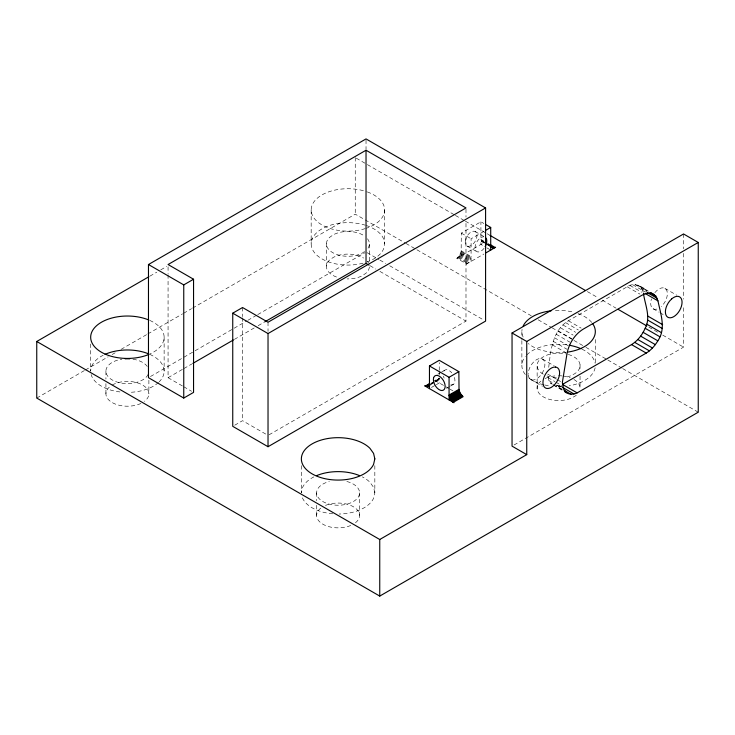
<?xml version="1.0" encoding="UTF-8"?>
<svg xmlns="http://www.w3.org/2000/svg" width="735" height="735" viewBox="0 0 735 735"><rect width="100%" height="100%" fill="white"/><g stroke="black" fill="none" stroke-linecap="round" stroke-linejoin="round"><path stroke-width="0.55" stroke-dasharray="3.67 2.76" d="M439.236 374.731L439.245 371.441M439.245 370.348L439.264 362.585M483.85 231.415L471.107 238.765L471.071 256.506L470.097 259.767L468.085 262.717L466.642 263.975L456.839 258.325L459.393 255.679L461.139 251.646L461.314 233.105L480.911 221.795L483.85 223.486M548.733 367.335C550.644 350.898 552.435 330.236 568.375 320.754L627.221 286.769C634.36 281.588 642.298 287.008 648.325 291.152M449.067 388.613L435.001 380.445L437.83 380.464L439.227 378.01L434.321 380.84M374.832 465.668L374.832 492.827L373.573 498.312A36.732 21.205 0 0 1 339.157 514.022M654.857 292.649L656.87 290.527A11.778 6.799 -60 0 1 667.068 291.437A11.778 6.799 -60 0 1 661.178 306.614M364.578 251.526L362.557 252.941A21.48 12.403 0 0 1 334.241 253.446A21.48 12.403 0 0 1 329.675 237.304L333.249 234.805A21.48 12.403 0 0 1 363.604 235.411M149.867 276.167L156.803 272.161M160.772 269.864L166.726 266.428M36.75 398.058L84.378 370.559M85.37 369.981L108.192 356.806M112.161 354.518L115.138 352.8M121.091 349.364L146.89 334.471M147.882 333.892L182.602 313.845M183.594 313.275L191.532 308.691M192.524 308.121L355.253 214.17L404.957 242.872M150.454 376.54L194.169 351.302M195.161 350.724L246.822 320.901M247.814 320.331L256.754 315.168M257.746 314.598L365.038 252.647M168.067 274.807L168.067 377.689L182.914 369.117M183.906 368.538L191.826 363.972M234.382 339.395L254.181 327.966M258.141 325.678L265.069 321.682M456.839 258.325L485.385 241.843M466.21 264.223L483.85 254.044M234.713 425.216L242.55 420.686L268.027 435.396M269.019 434.826L465.99 321.103L465.99 221.658M437.858 374.17L440.798 372.48M441.772 371.91L444.712 370.21M430.728 383.486L439.098 378.663M431.05 383.771L434.284 381.906M434.973 381.511L438.896 379.242M430.765 384.267L434.854 381.906M435.671 381.437L438.611 379.747M430.416 384.681L434.89 382.163M435.313 381.851L438.253 380.151M431.427 387.474L435.34 385.213M436.324 384.653L439.264 382.953L439.227 378.01M446.549 388.337L449.489 386.638M450.472 386.068L453.412 384.377M514.031 445.006L683.55 347.131L683.55 305.981M545.168 378.598L546.84 377.772A21.48 12.403 0 0 1 557.406 375.769M562.201 389.183L556.321 385.783L561.402 384.754M483.933 242.247L481.921 241.622L480.947 239.481L480.911 221.795M543.882 384.754L540.234 383.881A36.732 21.205 0 0 1 528.254 377.459M544.791 384.975L549.091 386.004M664.918 288.368L676.678 295.158M637.493 285.015L648.279 291.235M639.505 286.062L647.039 291.06M635.196 284.555L646.956 291.345M641.159 287.67L642.418 289.792L646.341 292.052M632.67 284.702L645.413 292.061M629.987 285.446L641.747 292.236M627.221 286.769L639.964 294.129M653.139 308.773L659.019 312.164M659.993 312.733L663.916 314.993M356.245 158.163L454.432 214.85M455.424 215.428L464.355 220.583M465.347 221.152L486.175 233.179M487.167 233.748L490.144 235.466M587.338 291.584L598.253 297.886M602.222 300.174L616.105 308.195M648.84 327.093L657.761 332.248M662.722 335.105L683.55 347.131M475.067 231.461L483.887 236.551M483.887 241.181L480.947 239.481L480.911 244.424L485.807 247.254M487.81 243.441L489.767 244.571M481.076 240.134L484.016 241.833M487.48 243.836L489.896 245.224M481.287 240.712L484.227 242.412M487.856 244.507L490.107 245.812M481.563 241.218L484.503 242.917M485.486 243.478L489.409 245.738M481.921 241.622L484.301 243.074M487.728 244.975L489.758 246.151M461.314 233.105L471.107 238.765M486.791 247.814L490.714 250.084M467.148 246.069L476.951 251.728M461.139 251.646L470.942 257.305M460.937 252.463L470.74 258.123M460.652 253.29L470.455 258.95M460.294 254.108L470.097 259.767M459.871 254.907L471.107 261.394L471.071 256.506L461.268 250.846L461.314 255.743M459.393 255.679L469.196 261.338M458.861 256.396L468.664 262.055M458.282 257.057L468.085 262.717M568.375 320.754L581.119 328.104M457.675 257.645L467.478 263.305M565.61 322.61L578.353 329.969M562.927 324.962L575.67 332.321M560.401 327.737L573.144 335.096M558.104 330.851L571.821 338.771M405.959 243.441L415.9 249.183M416.892 249.762L531.221 315.765M538.185 319.789L551.112 327.25M552.104 327.819L572.978 339.873M573.971 340.452L584.913 346.764M585.905 347.333L606.779 359.387M607.781 359.966L621.7 368.005M622.692 368.575L698.25 412.197M556.101 334.214L569.818 342.133M554.438 337.733L568.155 345.652M553.179 341.316L566.896 349.235M552.352 344.844L566.069 352.763M367.022 252.647L378.874 259.492M379.866 260.061L385.792 263.488M389.743 265.767L483.612 319.964M542.467 359.066L554.227 365.855M369.99 265.675L375.925 269.111M379.885 271.39L465.99 321.103M556.468 379.168L547.649 374.078L548.898 380.611L551.379 383.955M557.452 379.738L561.365 381.998M547.961 377.597L554.824 381.557M555.807 382.117L561.687 385.517M559.298 385.489L561.255 386.619M548.898 380.611L552.821 382.871M556.735 385.14L561.641 387.961M550.414 383.008L552.371 384.139M553.354 384.708L562.174 389.798M553.336 385.085L563.451 390.919M530.688 379.471L542.448 386.261M450.04 389.173L452.981 390.873M168.067 377.689L182.767 386.169M183.75 386.739L191.587 391.268M642.418 289.792L643.244 292.365M374.832 492.827L373.573 487.333L369.907 482.224A36.732 21.205 0 0 0 362.327 476.886M683.55 233.969L683.55 248.834M683.55 253.4L683.55 299.127M595.332 339.496L595.332 365.525M580.053 364.836L580.053 371.625M580.053 376.145L580.053 387.464M537.147 366.205L537.147 388.843M521.868 331.568L521.868 339.496M521.868 340.627L521.868 365.525M465.99 209.089L465.99 217.091M384.625 209.925L384.625 243.873M369.365 244.305L369.365 262.413M366.03 140.063L366.03 149.205M359.58 492.827L359.58 515.455M355.253 157.593L355.253 214.17M326.432 243.441L326.432 266.079M316.62 492.827L316.62 500.746M316.62 505.276L316.62 515.455M311.171 209.925L311.171 243.873M301.368 465.668L301.368 492.827A36.732 21.205 0 0 1 313.873 476.886M268.027 322.233L268.027 331.375M242.55 307.524L242.55 316.666M242.55 317.814L242.55 420.686M168.067 266.814L168.067 273.668M164.125 337.227L164.125 371.175M148.883 380.234L148.883 393.813M105.923 371.175L105.923 379.104M105.923 383.624L105.923 393.813M90.671 344.017L90.671 371.175A36.732 21.205 0 0 1 103.176 355.244M112.207 385.039A21.48 12.403 0 0 1 141.561 384.488A21.48 12.403 0 0 1 144.446 401.365M140.918 403.451A21.48 12.403 0 0 1 111.913 402.403A21.48 12.403 0 0 1 111.251 385.627M325.476 505.423A21.48 12.403 0 0 1 353.976 507.104A21.48 12.403 0 0 1 354.242 523.642M350.724 525.488A21.48 12.403 0 0 1 322.224 523.816A21.48 12.403 0 0 1 321.958 507.279M576.341 395.145A21.48 12.403 0 0 1 574.614 396.422L570.36 398.535A21.48 12.403 0 0 1 543.257 396.836A21.48 12.403 0 0 1 540.859 381.162M558.526 375.75A21.48 12.403 0 0 1 561.898 375.897M563.001 376.017A21.48 12.403 0 0 1 570.241 377.726M573.934 379.471A21.48 12.403 0 0 1 579.933 389.623M369.365 266.934A21.48 12.403 0 0 1 366.122 273.08L362.557 275.579A21.48 12.403 0 0 1 347.159 278.905M336.52 277.021A21.48 12.403 0 0 1 329.675 259.933L333.249 257.434A21.48 12.403 0 0 1 363.604 258.049M367.482 261.403A21.48 12.403 0 0 1 368.474 262.928M656.87 309.104A11.778 6.799 -60 0 1 651.476 298.86M528.272 374.896A11.778 6.799 -60 0 0 541.052 374.795A11.778 6.799 -60 0 0 540.739 358.533L538.727 358.735A11.778 6.799 -60 0 0 528.245 374.078M367.289 191.918A36.732 21.205 0 0 1 366.26 228.291M365.221 228.622A36.732 21.205 0 0 1 311.181 209.585A36.732 21.205 0 0 1 366.26 191.559M149.756 320.405A36.732 21.205 0 0 1 149.756 354.05M566.033 352.341A36.732 21.205 0 0 1 549.091 352.056L540.234 349.933A36.732 21.205 0 0 1 528.254 343.511M523.127 337.062A36.732 21.205 0 0 1 522.071 329.363M555.403 310.446A36.732 21.205 0 0 1 573.759 312.256M577.986 313.56A36.732 21.205 0 0 1 591.886 322.61M332.771 513.802A36.732 21.205 0 0 1 301.828 496.143M346.837 481.499A21.48 12.403 0 0 1 355.023 500.462A21.48 12.403 0 0 1 321.177 500.462A21.48 12.403 0 0 1 329.363 481.499M149.756 354.353A36.732 21.205 0 0 1 159.21 381.777M158.503 382.457A36.732 21.205 0 0 1 129.525 392.343M119.961 391.948A36.732 21.205 0 0 1 91.122 374.501M148.148 374.391A21.48 12.403 0 0 1 112.207 379.949A21.48 12.403 0 0 1 121.845 359.194M132.962 359.194A21.48 12.403 0 0 1 147.248 366.434M595.13 367.73A36.732 21.205 0 0 1 569.248 385.811M561.797 386.647A36.732 21.205 0 0 1 555.403 386.647M525.314 374.483A36.732 21.205 0 0 1 525.314 356.558M526.793 354.922A36.732 21.205 0 0 1 568.109 345.037M581.909 349.134A36.732 21.205 0 0 1 595.13 363.31M568.293 354.454A21.48 12.403 0 0 1 574.614 373.793L570.36 375.897A21.48 12.403 0 0 1 565.307 377.303M556.423 377.863A21.48 12.403 0 0 1 546.959 375.943M543.266 374.207A21.48 12.403 0 0 1 542.586 357.247L546.84 355.143A21.48 12.403 0 0 1 567.282 354.178M366.26 225.507A36.732 21.205 0 0 1 367.289 261.88M363.062 263.185A36.732 21.205 0 0 1 311.19 243.184A36.732 21.205 0 0 1 365.221 225.176M367.482 238.774A21.48 12.403 0 0 1 367.454 249.018M450.849 384.791A8.315 4.805 60 0 0 454.809 382.053L454.937 380.362A8.315 4.805 60 0 0 454.01 376.485M444.115 378.102A8.315 4.805 60 0 1 443.462 376.127M443.839 371.166A8.315 4.805 60 0 1 448.791 370.348L450.316 371.386A8.315 4.805 60 0 1 451.759 372.82M484.089 248.301A8.315 4.805 -60 0 1 475.04 248.136L475.168 246.289A8.315 4.805 -60 0 1 480.635 237.8L482.16 237.065A8.315 4.805 -60 0 1 483.602 236.835M465.365 240.639L465.237 242.477A8.315 4.805 -60 0 0 470.62 245.812A8.315 4.805 -60 0 0 476.859 236.9L476.987 235.053A8.315 4.805 -60 0 0 472.366 231.406L470.832 232.141A8.315 4.805 -60 0 0 465.365 240.639"/><path stroke-width="1.1" d="M449.067 399.923L449.067 377.294L429.46 365.975L429.46 388.613L453.964 402.752M490.714 250.084L490.714 227.446L485.807 224.625M651.265 292.852L655.859 296.15L657.944 300.854C660.618 313.928 666.278 328.628 657.843 340.829C654.94 345.707 651.127 350.126 646.24 353.085L577.159 392.876L562.459 384.396L631.54 344.596C637.714 340.829 642.234 334.829 645.183 328.297C651.091 317.116 645.018 304.896 643.465 293.449M429.424 383.67C429.424 386.169 426.41 387.235 424.564 385.783M148.47 264.526L366.03 138.915L485.587 207.941L485.587 321.103L268.027 446.715L232.747 426.346L232.747 313.183L242.55 307.524L268.027 322.233L465.99 207.941L366.03 150.234L168.067 264.526L193.553 279.236L193.553 392.398L183.75 398.058L148.47 377.689L148.47 264.526L183.75 284.895L193.553 279.236M512.047 332.983L526.747 341.472L526.747 454.634L512.047 446.145L512.047 332.983L683.55 233.969L698.25 242.458L698.25 412.197L379.747 596.085L36.75 398.058L36.75 341.472L148.874 276.746M192.818 363.402L233.399 339.965M265.069 321.682L366.03 263.396L368.998 265.105M232.747 313.183L268.027 333.552L485.587 207.941M485.807 230.275L490.714 227.446M485.807 252.913L495.611 247.254M429.46 365.975L439.264 360.315L458.861 371.634L459.035 390.166L460.303 393.436L463.123 396.679L453.33 402.339L450.5 399.096L449.103 395.026L458.906 389.375M429.121 383.835L425.207 386.105L429.46 388.613M425.831 386.316L429.754 384.056M426.438 386.435L429.378 384.736M427.017 386.435L429.957 384.736M427.549 386.334L429.993 384.993M449.067 377.294L458.861 371.634M526.747 341.472L698.25 242.458M449.232 395.825L459.035 390.166M449.434 396.652L459.237 390.992M449.719 397.479L459.522 391.819M450.077 398.296L459.88 392.637M450.5 399.096L460.303 393.436M450.978 399.858L460.781 394.208M451.51 400.584L461.314 394.925M452.089 401.236L461.892 395.586M452.696 401.834L462.499 396.174M36.75 341.472L379.747 539.499L526.747 454.634M490.75 245.141L492.147 247.594L495.179 247.502L490.282 244.672M564.434 391.489C568.008 394.539 573.006 395.007 577.159 392.876M654.205 294.551C650.475 291.97 645.578 293.146 641.921 295.259L583.075 329.234C574.623 334.498 568.973 343.658 567.053 353.333L562.349 382.567L563.598 389.1L566.079 392.435M649.979 292.76L655.859 296.15M647.324 292.622L657.118 298.272M645.211 293.495L657.944 300.854M647.948 316.169L662.648 324.659M647.636 320.047L662.336 328.536M646.699 324.144L661.399 332.633M490.144 235.466L585.354 290.444M618.089 309.334L646.855 325.945M645.183 328.297L659.883 336.786M643.143 332.349L657.843 340.829M490.42 245.527L494.343 247.796M490.796 246.207L493.736 247.906M490.217 246.216L493.157 247.906M490.181 246.464L492.625 247.805M640.654 336.143L655.354 344.623M637.815 339.533L652.515 348.013M634.737 342.391L649.437 350.871M631.54 344.596L646.24 353.085M562.238 387.189L573.998 393.978M564.168 390.313L571.021 394.272M379.747 539.499L379.747 596.085M366.03 150.234L366.03 263.396M268.027 333.552L268.027 446.715M183.75 284.895L183.75 398.058M148.792 354.472A36.732 21.205 0 0 1 100.052 351.385A36.732 21.205 0 0 1 100.052 323.078A36.732 21.205 0 0 1 148.792 319.991M592.529 323.455A36.732 21.205 0 0 1 568.109 352.056M523.127 326.083A36.732 21.205 0 0 1 551.167 310.804M316.712 475.591A36.732 21.205 0 0 1 359.488 475.591M105.041 354.353A36.732 21.205 0 0 1 148.792 353.939M125.161 358.845A21.48 12.403 0 0 1 129.645 358.845M569.248 345.229A36.732 21.205 0 0 1 580.962 348.702M485.863 237.901A8.315 4.805 -60 0 1 486.781 240.712L486.653 242.55A8.315 4.805 -60 0 1 485.256 246.482M433.521 378.185L433.393 379.876A8.315 4.805 60 0 0 438.777 389.431A8.315 4.805 60 0 0 445.006 387.712L445.134 386.022A8.315 4.805 60 0 0 440.522 377.037L438.988 376.008A8.315 4.805 60 0 0 433.521 378.185M374.832 458.879L373.573 464.364A36.732 21.205 0 0 1 319.734 477.245A36.732 21.205 0 0 1 312.127 443.885A36.732 21.205 0 0 1 369.907 448.276L373.573 453.385L374.832 458.879M671.569 299.016L669.557 301.129A11.778 6.799 -60 0 0 668.951 317.695A11.778 6.799 -60 0 0 681.933 303.996A11.778 6.799 -60 0 0 671.569 299.016M555.439 367.022L553.427 367.215A11.778 6.799 -60 0 0 543.073 384.157A11.778 6.799 -60 0 0 556.055 382.871A11.778 6.799 -60 0 0 555.439 367.022"/></g></svg>
